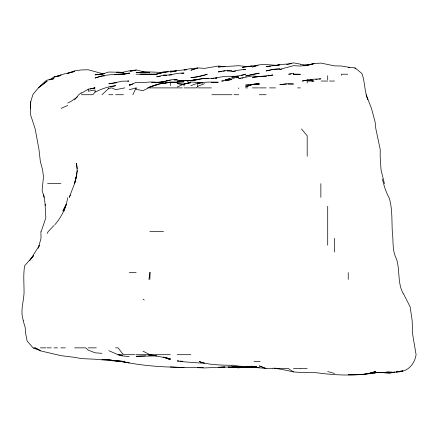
<?xml version="1.0" encoding="UTF-8"?>
<svg xmlns="http://www.w3.org/2000/svg" width="438" height="438" viewBox="0 0 438 438"><rect width="100%" height="100%" fill="white"/><g stroke="black" fill="none" stroke-linecap="round" stroke-linejoin="round"><path stroke-width="0.66" d="M149.834 279.449L150.119 272.606L149.834 272.606L148.958 279.449M44.194 197.352L42.103 190.508L43.471 176.826L42.623 169.982L40.367 161.682L38.971 149.462L35.188 128.936L30.731 115.254L30.31 108.41L30.775 101.572L32.861 94.728L33.523 93.705L38.385 87.89L45.519 81.046L47.211 80.099L54.049 78.61L51.624 79.497M30.304 108.41L30.775 101.572M75.347 181.803L75.528 180.56M75.703 179.312L76.059 176.826L74.575 183.67L76.322 176.826L77.345 170.606M67.737 197.757L66.352 204.19L62.935 211.034L66.302 204.19L64.047 211.034M38.161 248.351L41.03 238.398L40.893 231.56M41.161 231.56L45.853 217.872L45.076 204.19M39.004 246.484L39.464 245.242L29.806 260.632M66.302 204.19C63.833 211.707 60.105 218.781 54.854 224.716M70.37 195.069L69.27 197.352L74.575 183.61L76.322 176.826L77.165 169.982L76.469 163.144L77.269 168.739M132.84 94.728L136.147 87.89L129.309 89.708M47.211 233.47L48.218 231.56L54.049 225.422M74.575 99.908L78.752 94.728L81.419 92.593M204.562 83.669L197.719 86.346L196.448 87.89L184.037 87.89M30.846 258.924L33.523 255.732L24.659 265.762C23.105 274.823 24.167 284.005 24.041 293.131C23.586 302.264 20.06 311.478 23.351 320.496M110.026 86.91L115.621 85.7C108.421 86.434 101.578 88.941 95.095 92.068L92.84 94.728L81.419 94.728M101.977 94.728L108.783 88.394L111.838 87.89L115.621 89.697L124.742 87.89M38.385 87.89L47.211 81.046L40.367 86.149M77.455 96.913L70.748 101.572L67.737 103.001M49.051 80.023L54.049 76.957L60.893 75.227L59.179 76.059M81.419 93.278L88.262 89.171L95.095 87.89L91.991 88.679M58.61 76.02L60.893 74.756L74.575 71.471L67.737 73.376L74.575 70.841L81.419 69.921L88.262 69.79L101.939 73.518L104.43 73.474M92.971 88.826L94.734 87.89L90.201 89.1M163.516 83.089L156.673 84.649L147.798 87.89C154.86 84.665 162.591 82.705 170.349 82.262L163.516 83.505L170.349 82.037L177.193 82.486L171.597 82.3M61.112 108.41L67.737 105.421M177.193 86.954L184.037 84.014L190.875 82.662L184.037 84.145L177.193 83.669L182.794 84.326M205.11 75.057L207.294 74.208L197.719 76.699L190.875 77.74L197.095 76.924M190.875 85.722C199.471 81.698 208.992 81.89 218.244 82.229L211.401 82.475M184.037 84.145L190.875 81.972L202.695 82.853M197.095 68.268L190.875 70.189L197.719 67.901L204.562 68.377L218.244 66.039L225.088 66.642L221.978 66.79M241.256 75.528L245.614 74.208L238.77 75.823L231.926 76.88L235.036 76.606M302.828 65.914L307.186 64.616L311.971 64.589M304.695 65.87L314.019 63.614L320.862 63.067L334.544 65.881L341.388 66.001L349.239 67.364L348.232 67.249L355.07 67.923L361.914 73.524C365.073 81.911 364.339 91.345 367.854 99.705M149.834 86.916L156.673 85.054M131.794 84.616L129.309 85.268L136.147 82.344L142.991 82.558L149.834 82.005L156.673 82.333L165.438 81.495M286.66 64.605L293.498 62.858L300.342 64.123M229.435 78.906L225.088 79.962L231.926 77.898L238.77 77.455L236.279 77.761M394.873 372.037L389.283 373.335L382.44 372.585M197.719 76.842L204.562 75.27M256.181 66.187L252.447 67.019C260.599 62.798 269.375 65.262 277.949 65.339M104.43 73.661L95.095 74.849L101.939 74.11L108.783 72.029L122.465 72.325L129.309 70.814L136.147 70.627L134.904 70.748M156.673 73.869L170.349 71.12L176.574 70.836M275.464 65.525L279.816 64.589L291.631 63.685M129.933 71.159L136.147 69.861L142.991 71.662L162.892 72.484M225.707 80.784L231.926 79.475L221.606 81.046L223.347 80.981M170.349 80.181L166.188 81.046L168.564 80.597M243.123 69.828L245.614 69.33L238.77 70.118L231.926 71.542L235.655 71.082M268.001 75.955L272.973 74.997L252.447 77.356L259.291 76.568M133.037 84.074L129.309 84.791L131.794 84.512M192.742 80.384L193.985 80.143M195.233 79.908L204.562 78.325L213.886 78.287M114.378 74.684L119.979 74.301M176.574 70.918L170.349 72.04L177.193 70.567L186.774 69.626M276.082 65.525L279.816 64.879L266.134 66.527L267.377 66.445M191.499 80.346L204.562 78.325L208.291 78.637M171.581 74.909L168.986 75.117M116.864 82.716L108.783 83.855L122.465 81.194L128.969 81.046L127.666 81.216M160.401 76.272L156.673 76.82L163.516 75.166L166.248 75.144M221.978 71.383L218.244 71.898L225.088 70.627L231.926 70.94L227.136 70.945M223.221 71.208L225.088 70.951M315.886 79.47L317.134 79.316M319.001 79.086L320.862 78.851L314.019 79.19L302.269 81.046L307.186 80.012L313.318 81.046L307.186 80.072L308.429 80.006M232.545 78.221L234.412 77.991M240.632 78.314L238.77 78.539L252.447 75.894L259.291 76.623L266.134 76.327L263.649 76.426M241.88 78.167L243.123 78.013M103.187 74.06L95.095 74.646L101.32 74.345M191.499 80.378L197.719 79.65L186.999 81.046L188.291 80.942M181.551 73.338L184.037 73.075C177.056 72.681 170.497 75.533 163.516 75.259L166.248 75.199M391.769 372.097L386.168 372.103M130.551 71.17L132.418 70.989M184.037 80.384L177.193 81.046L184.037 80.34L190.875 80.712L184.661 80.417M156.673 82.585L160.401 82.234M161.649 82.12L163.516 81.944L156.673 82.645C163.735 82.694 170.037 78.457 177.193 79.93M286.66 83.981L279.816 84.616L286.66 83.839L293.498 84.003L288.029 83.987M236.903 76.442L238.146 76.338L236.279 76.442M291.095 73.995L288.691 74.208L293.498 73.327L293.498 74.208L300.342 74.29L293.498 74.208M213.886 78.336L211.401 78.544L225.088 76.316L238.146 76.267M215.753 78.172L217.002 78.068L215.135 78.194M281.683 69.22L279.816 69.374L293.498 65.678L300.342 66.034L307.186 65.169L314.019 63.63L307.186 65.01L309.671 64.851M174.707 79.924L177.193 79.727L174.083 79.935M248.1 66.499L242.345 67.364L252.447 65.837L258.048 65.552M249.961 66.357L251.828 66.215M238.77 367.794L228.193 367.115L238.77 367.794L245.614 367.285L238.77 367.559L258.048 367.619M249.342 84.841L245.614 85.109L259.291 84.266L252.447 84.474L245.614 86.894L252.447 84.468L259.291 83.308L250.585 84.753M197.719 68.076L190.875 68.552L184.037 69.954L186.522 69.784M197.719 83.461L200.21 83.286M123.708 72.396L116.864 72.177M268.62 66.362L270.487 66.231M370.619 373.077L372.486 372.957M373.729 372.869L382.44 372.289L378.082 372.47M171.597 82.18L184.037 81.818L177.193 82.059M203.32 367.69C176.328 367.466 148.953 367.383 122.465 361.542L128.684 362.801M370.619 373.094L375.596 372.815C357.507 375.837 339.012 375.525 320.862 373.296C311.757 371.835 302.598 372.935 293.498 371.9C287.175 370.537 280.868 368.999 274.418 368.385M383.683 372.448L389.283 372.114L382.44 372.612L376.215 372.524M104.43 75.933L101.939 76.075L95.095 78.03C106.029 73.644 117.877 74.876 129.309 73.458L121.222 74.252M166.002 72.265L163.516 72.39L156.673 74.208L141.135 74.208M145.476 355.864L136.147 356.286L156.673 355.919M148.591 355.689L153.935 355.464M309.671 79.94L312.157 79.804M231.926 365.1L238.77 366.119L245.614 366.562L252.447 366.206M220.111 66.877L218.244 66.959L238.77 65.7L247.426 66.664M139.985 74.208L146.358 74.208M259.291 76.623L261.157 76.535M376.839 372.519L375.596 372.574L382.44 372.448L379.324 372.475M151.882 82.47L156.673 82.284L151.882 82.191M251.762 66.193L245.614 66.417L247.426 66.773M257.424 76.688L266.134 76.327M221.354 367.164L225.088 367.044L204.562 367.942L197.719 367.685M149.834 272.611L150.119 272.606M231.926 365.352C221.015 364.98 209.616 365.237 199.213 361.542L204.562 363.321L184.037 361.832L177.193 360.928L179.06 361.043M238.77 366.694L231.926 366.759L245.614 367.132M245.614 366.945L256.805 367.055L245.614 366.628M382.44 372.524L396.116 372.136L402.96 370.822L396.116 371.928C407.022 372.475 414.386 365.111 416.1 354.703L412.623 334.178L412.158 320.496L410.132 306.814L403.157 293.131M266.134 368.626L272.973 368.604M136.147 74.208L156.673 74.208L163.516 71.777L168.301 71.963M347.723 74.208L341.388 74.208L341.388 75.325M314.019 81.046L307.186 81.046L307.186 83.006M321.191 81.046L327.706 81.046M329.507 81.046L334.544 81.046M182.323 87.89L148.394 87.89L142.991 90.688L136.147 89.341L136.147 87.89M197.719 87.89L211.401 87.89M245.614 87.89L247.618 87.89M252.447 87.89L258.557 87.89M259.291 87.89L266.134 87.89M269.545 87.89L275.551 87.89M297.599 87.89L300.342 87.89M108.783 94.728L112.982 94.728M115.621 94.728L123.434 94.728M211.85 94.728L231.926 94.728M234.045 94.728L238.77 94.728M259.291 94.728L266.134 94.728M47.616 183.67L60.893 183.67M149.834 231.56L163.516 231.56M129.309 272.606L136.147 272.491M33.523 347.86L35.1 347.86L40.367 350.438L33.523 348.226M40.367 347.86L46.099 347.86M47.211 347.86L51.268 347.86M54.049 347.86L57.564 347.86M60.893 347.86L65.246 347.86M74.575 347.86L85.76 347.86L88.262 350.132L95.095 352.809L101.939 353.329M88.262 347.86L96.316 347.86M115.621 347.86L118.145 347.86L122.465 353.608L124.239 354.703L135.096 354.703M122.465 354.703L118.079 354.703L108.783 350.679M136.147 354.703L149.834 354.703M163.516 357.085L170.349 359.675L163.516 357.112L170.349 358.788L149.955 354.703L170.349 354.703M177.193 354.703L190.875 354.703M253.963 361.542L260.188 361.542M279.816 368.385L288.078 368.385L293.498 371.9M293.498 368.385L300.161 368.385M300.342 368.385L307.186 368.385M200.21 82.585L202.695 82.618L197.719 82.519L202.695 83.006M218.244 367.263L238.77 366.814L231.926 367.028L259.291 367.772M272.973 368.177L279.46 368.385M245.614 366.584L256.805 367.121L252.447 366.803M170.349 366.896L184.037 367.586M152.32 82.311L156.048 82.547M180.308 361.12L182.794 361.279M119.366 361.421L95.095 359.22L81.419 358.607L74.575 357.342L60.893 355.651L40.367 350.827L35.1 347.86M116.864 72.248L119.355 72.522M129.309 362.927L108.783 359.735L101.939 359.554L108.783 359.784L119.366 361.377M122.465 355.864L118.079 354.703L122.465 355.864L129.309 356.735M300.342 64.304L305.938 65.043M149.955 354.703L155.999 355.798M252.447 366.442L259.291 367.838L266.134 368.385L259.291 365.905L265.078 368.385M327.706 371.561L334.544 373.428M142.991 351.15L149.834 354.66M142.991 299.149L144.217 299.97M33.047 347.86L27.145 341.021L25.782 334.178L25.147 327.339L23.099 320.496M301.497 128.936L307.186 135.78L307.186 156.3M366.113 94.728L371.49 108.41L375.114 122.098L375.87 128.936L380.217 149.462L380.157 156.3L381.044 169.982L384.449 183.67M402.96 293.131C397.326 282.477 400.135 270.032 396.467 258.924C391.928 250.432 393.592 240.719 392.295 231.56C391.709 220.369 392.475 209.068 389.283 198.173C385.988 192.189 383.934 185.712 382.44 179.049M293.498 73.787L293.652 74.208M45.344 205.438L43.723 194.861M355.07 67.923L355.07 68.903M348.232 272.606L348.232 279.449M334.544 238.398L334.544 252.08M327.706 75.736L327.706 79.886M327.706 206.309L327.706 245.242M320.862 183.67L320.862 197.352M238.77 87.89L238.77 88.783M197.719 83.34L197.719 86.346M184.037 84.014L184.037 86.012M170.349 82.87L170.349 85.64M108.783 87.89L108.783 88.394M95.095 92.068L95.095 90.014L88.262 91.203L88.262 89.171M375.596 371.342C367.022 374.983 357.403 374.698 348.232 374.714C357.403 374.731 367.022 374.966 375.596 371.342M60.893 75.309L54.049 77.022L60.893 75.309M252.447 74.351L245.614 76.037L259.291 73.19L252.447 74.351M272.973 69.379L266.134 70.951L272.973 69.412L279.816 68.908L272.973 69.379M129.309 73.075L122.465 74.208L115.621 74.329L122.465 74.208L129.309 73.075M142.991 72.106L136.147 72.686L142.991 72.177L149.834 72.768L142.991 72.106M252.447 366.874L245.614 366.677L252.447 366.896M122.465 361.279L115.621 360.523L123.927 361.542L122.465 361.279"/></g></svg>
